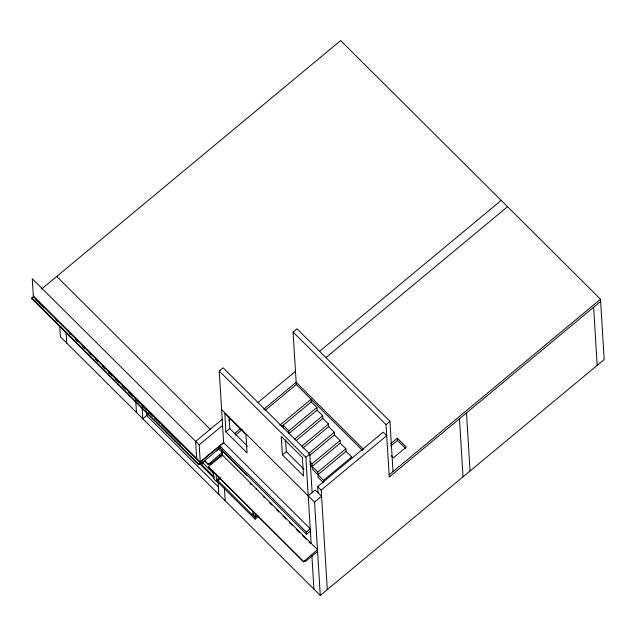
<?xml version="1.0" encoding="UTF-8"?>
<svg xmlns="http://www.w3.org/2000/svg" width="636" height="636" viewBox="0 0 636 636"><rect width="100%" height="100%" fill="white"/><g stroke="black" fill="none" stroke-linecap="round" stroke-linejoin="round"><path stroke-width="0.95" d="M41.618 289.014L340.642 40.561L600.511 299.23L604.2 359.531L320.274 595.439L60.396 336.77L59.736 325.966M200.308 463.517L198.75 464.813L31.84 298.674L31.8 298.014L33.358 296.718L32.261 278.743L199.171 444.882L200.396 464.296L200.261 462.094L33.31 295.915M148.57 413.988L142.798 418.79L142.082 407.048M310.376 531.036L306.48 534.272L306.345 532.07L310.249 528.826L223.618 442.608L219.245 371.058L223.149 367.823L309.772 454.04L312.125 492.614M362.496 450.431L296.296 384.541L293.085 332.048L296.988 328.804L389.948 421.334L393.024 471.626M222.147 419.363L195.65 441.376L196.699 458.54M199.171 444.882L222.568 425.436M228.737 420.317L230.248 419.06M257.58 402.811L295.772 371.082M319.447 351.414L501.208 200.388M225.923 431.876L224.794 413.392L245.917 434.42L247.054 452.904L225.923 431.876L229.819 428.632L229.111 416.962M223.618 442.608L200.221 462.046L223.665 442.648M234.318 433.712L240.368 428.688M263.757 409.258L296.161 382.331L363.768 449.628M325.998 357.543L507.552 206.7M198.75 464.813L198.71 464.145L200.268 462.849L33.358 296.718M200.356 464.256L220.74 447.323M235.344 435.183L242.205 429.483M265.061 410.49L296.296 384.541M214.268 477.064L201.596 464.447L203.154 463.151L203.035 461.172M222.346 454.152L210.643 463.875L210.619 463.429A2.099 0.684 -45.1 0 1 209.005 463.851L208.218 464.495L222.234 452.387L218.712 448.889M303.459 561.771L208.354 466.697L222.393 455.034L317.475 549.663L303.459 561.771L304.239 561.127A2.099 0.684 -45.1 0 0 305.852 560.706L305.876 561.151L317.579 551.428M279.848 425.214L311.091 399.257L311.25 401.896L316.887 407.509L317.046 410.148L322.683 415.753L322.842 418.401L328.478 424.005L328.637 426.645L334.274 432.257L334.433 434.897L340.069 440.502L340.228 443.141L345.865 448.754L346.024 451.393L351.66 456.998L351.764 458.763M216.447 479.965L219.961 477.04M281.637 426.502L311.25 401.896M258.82 516.058L255.076 519.175L217.743 482.016L217.639 480.26L220.597 477.803M213.259 471.133L213.736 478.924L216.558 481.722L220.072 478.805M317.046 410.148L288.967 433.482L288.8 430.842L316.887 407.509M294.595 439.086L322.683 415.753M296.281 440.47L322.842 418.401M282.4 454.899L281.271 436.415L302.394 457.443L303.531 475.935L282.4 454.899L286.303 451.663L285.588 439.985M301.909 446.075L328.478 424.005M302.831 448.086L328.637 426.645M308.468 453.691L334.274 432.257M311.131 543.359L305.868 457.284L309.772 454.04M309.39 455.702L334.433 434.897M323.684 482.088L323.573 480.331L312.308 469.114L311.982 463.835L340.069 440.502M252.15 514.611L253.025 513.88L252.842 510.931M312.149 466.474L340.228 443.141M255.076 519.175L254.964 517.41L257.302 515.47M323.032 482.271L318.103 477.366L317.777 472.079L345.865 448.754M317.944 474.726L346.024 451.393M600.646 301.432L389.264 477.072L386.052 424.578L389.948 421.334M323.573 480.331L351.66 456.998M318.064 492.82L317.682 486.604L383.206 432.162L386.728 435.668L321.204 490.11L327.294 589.604M308.229 495.849L315.249 490.014L321.585 496.326L314.566 502.162L320.274 595.439M390.576 443.849L397.365 438.204L406.301 447.1L393.477 457.753L391.418 455.702M390.711 446.051L397.5 440.406L397.365 438.204M389.129 474.861L600.511 299.23M216.2 450.733L220.279 448.142M293.085 332.048L386.052 424.578M397.5 440.406L405.752 448.618M288.8 430.842L283.171 425.23L283.33 427.869M219.245 371.058L305.868 457.284M309.875 461.728L311.982 463.835M310.034 464.375L317.777 472.079M286.303 451.663L303.905 469.185M317.682 486.604L321.204 490.11M221.606 409.632L314.566 502.162M229.819 428.632L247.428 446.162M56.715 276.469L210.238 429.284M219.722 445.844L306.345 532.07M306.48 534.272L219.897 448.094L219.762 445.892M222.131 450.63L247.484 475.863M249.916 483.249L251.323 484.656M263.296 496.573L264.703 497.972M269.632 502.877L271.747 504.984M276.676 509.889L278.791 511.988M283.02 516.193L285.834 519M289.356 522.506L292.17 525.312M296.4 529.518L299.214 532.324M302.736 535.822L306.258 539.328M309.072 542.134L310.479 543.534M219.794 455.75L221.201 457.149M204.673 460.551L208.195 464.057M204.705 460.989L208.218 464.495M208.354 466.697L303.428 561.334M203.154 463.151L213.72 473.669M253.025 513.88L255.839 516.686L255.664 513.729M217.639 480.26L254.964 517.41M35.513 299.484L43.964 307.896M55.936 319.813L57.343 321.212M69.316 333.129L70.723 334.528M75.652 339.441L77.767 341.54M82.696 346.445L84.811 348.552M89.04 352.757L91.147 354.856M95.376 359.07L98.19 361.868M102.42 366.074L105.234 368.88M108.756 372.386L112.278 375.892M115.092 378.69L119.322 382.896M122.136 385.702L125.658 389.208M128.472 392.015L132.701 396.22M134.816 398.319L139.745 403.232M141.86 405.331L146.789 410.236M148.196 411.643L153.125 416.548M154.532 417.947L160.169 423.56M161.576 424.959L181.292 444.588M199.561 463.66L214.348 478.383M217.17 481.19L218.577 482.589M31.8 298.014L198.71 464.145M218.53 487.049L146.701 415.547L146.463 411.635M593.627 307.268L597.18 365.366M466.482 412.907L470.036 471.006M459.462 418.742L463.016 476.841M311.886 555.721L313.93 589.127M256.205 488.679L256.252 489.561M222.051 449.366L222.449 455.909M224.413 487.931L225.2 500.802M218.084 481.778L218.856 494.498M216.089 474.058L216.558 481.722M201.469 462.467L201.596 464.447M135.738 400.688L136.462 412.478M66.08 332.27L66.74 343.082"/></g></svg>
